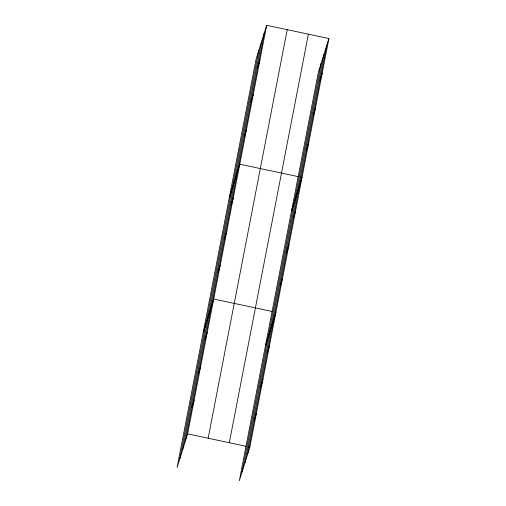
<?xml version="1.0" encoding="UTF-8"?>
<svg xmlns="http://www.w3.org/2000/svg" width="506" height="506" viewBox="0 0 506 506"><rect width="100%" height="100%" fill="white"/><g stroke="black" fill="none" stroke-linecap="round" stroke-linejoin="round"><path stroke-width="0.76" d="M179.813 458.759L258.87 50.189M182.628 449.783L261.684 41.214M185.354 441.074L264.41 32.504M266.668 25.3L256.137 58.898L177.087 467.468L187.612 433.87L266.668 25.3L328.913 38.532L249.863 447.102L239.332 480.7L318.388 72.13L328.913 38.532M208.156 438.234L287.212 29.664M229.319 442.731L308.375 34.168M242.058 471.99L321.114 63.421M244.872 463.015L323.929 54.452M247.598 454.306L326.655 45.742M257.693 67.235L259.951 60.031M250.97 101.965L253.228 94.755M244.253 136.69L246.511 129.485M229.262 197.814L239.793 164.21L298.23 176.638M231.008 205.126L233.266 197.922M224.487 238.832L226.745 231.628M217.966 272.538L220.224 265.334M203.172 332.638L213.703 299.04L272.146 311.462M204.924 339.95L207.182 332.746M198.403 373.662L200.661 366.452M191.875 407.368L194.133 400.157M319.937 80.467L322.195 73.262M313.22 115.197L315.478 107.993M306.497 149.928L308.755 142.717M291.507 211.046L302.038 177.448L300.513 177.125M293.259 218.358L295.517 211.154M286.731 252.064L288.989 244.86M280.21 285.776L282.468 278.566M265.416 345.87L275.947 312.272M267.168 353.188L269.426 345.977M260.647 386.894L262.905 379.69M254.126 420.6L256.384 413.396M187.612 433.87L246.055 446.292M248.338 446.779L249.863 447.102"/></g></svg>
